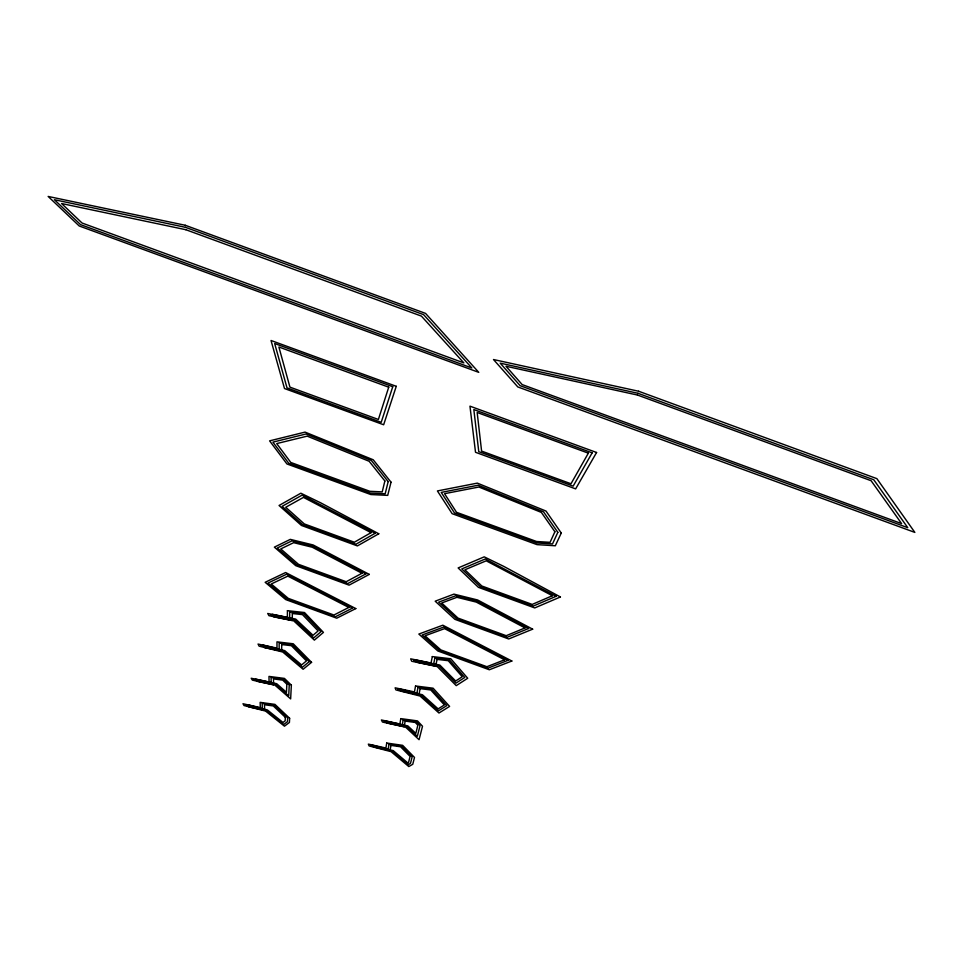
<?xml version="1.0" encoding="UTF-8"?>
<svg xmlns="http://www.w3.org/2000/svg" width="963" height="963" viewBox="0 0 963 963"><rect width="100%" height="100%" fill="white"/><g stroke="black" fill="none" stroke-linecap="round" stroke-linejoin="round"><path stroke-width="1.44" d="M281.702 644.536L281.678 651.036L264.199 647.485L262.995 645.054L284.747 650.639L301.6 664.939L306.463 660.907L291.38 645.692L281.702 644.536M287.431 610.674L287.359 617.476L267.714 613.479L268.942 615.682L293.607 620.762L314.371 640.13L323.448 632.402L304.489 612.528L287.431 610.674M289.707 611.986L289.622 618.92L270.507 615.032L294.582 619.979L313.745 637.891L320.968 631.716L303.562 613.503L289.707 611.986M292.343 613.515L292.234 620.581L273.745 616.826L272.336 614.274L295.713 619.089L313.035 635.279L318.103 630.921L302.49 614.623L292.343 613.515M285.325 717.303L285.168 720.818L282.99 722.467L267.389 709.96L247.515 704.699L248.659 706.782L264.608 710.225L264.488 704.735L273.299 705.951L285.325 717.303M286.842 684.163L286.468 692.289L276.658 683.682L255.412 679.035L256.736 681.214L273.54 684.837L273.492 678.927L282.689 680.119L286.842 684.163M287.636 717.82L287.443 721.696L283.784 724.465L266.414 710.562L245.625 705.145L262.297 708.84L262.165 703.459L274.19 705.109L287.636 717.82M289.261 684.693L288.719 695.84L275.647 684.404L253.775 679.625L271.145 683.381L271.084 677.579L283.628 679.204L289.261 684.693M289.634 718.278L289.418 722.455L284.458 726.186L265.583 711.079L244 705.542L243.001 703.736L260.299 707.636L260.154 702.352L274.949 704.386L289.634 718.278M291.356 685.162L290.645 698.897L274.78 685.03L252.366 680.131L251.211 678.253L269.074 682.117L268.99 676.411L284.434 678.409L291.356 685.162M386.717 743.039L385.922 748.046L368.323 744.11L369.094 745.916L391.11 751.67L408.806 766.56L412.754 764.285L414.511 757.448L402.642 745.338L386.717 743.039M388.98 744.303L388.149 749.407L370.996 745.567L392.254 751.116L408.324 764.658L410.479 763.406L412.128 756.894L401.535 746.108L388.98 744.303M390.93 745.386L390.075 750.574L373.295 746.819L372.633 745.266L393.241 750.646L407.903 763.009L408.517 762.648L410.069 756.424L400.584 746.782L390.93 745.386M400.813 718.615L399.874 724.007L381.408 719.975L382.443 722.045L405.616 727.173L419.061 739.704L422.516 726.246L417.461 720.89L400.813 718.615M403.16 719.939L402.185 725.44L384.273 721.528L406.819 726.511L417.328 736.31L420.024 725.681L416.281 721.732L403.16 719.939M405.182 721.082L404.171 726.68L386.765 722.876L385.874 721.082L407.867 725.933L415.823 733.373L417.858 725.199L415.27 722.467L405.182 721.082M415.547 685.981L414.451 691.915L395.107 687.811L395.889 689.917L420.037 696.032L438.972 713.017L449.601 706.409L433.109 688.196L415.547 685.981M418.002 687.401L416.859 693.444L397.996 689.448L421.325 695.346L438.526 710.802L446.796 705.626L431.857 689.159L418.002 687.401M420.109 688.629L418.929 694.78L400.5 690.856L399.826 689.039L422.444 694.756L438.129 708.876L444.376 704.952L430.774 689.977L420.109 688.629M432.315 656.585L431.027 663.025L410.647 658.824L411.707 661.256L437.274 666.601L456.233 685.632L467.717 678.253L450.78 658.752L432.315 656.585M434.867 658.09L433.531 664.663L413.777 660.582L438.647 665.77L455.944 683.152L464.78 677.446L449.432 659.799L434.867 658.09M437.07 659.378L435.685 666.071L416.473 662.099L415.571 659.992L439.838 665.06L455.68 681.01L462.252 676.748L448.264 660.702L437.07 659.378M384.875 480.982L382.227 491.888L369.888 491.299L290.778 462.457L276.706 443.582L307.185 436.143L369.154 461.277L384.875 480.982M388.173 481.62L385.176 493.766L370.394 493.044L288.719 463.263L272.902 442.125L306.053 433.988L371.345 460.47L388.173 481.62M391.026 482.174L387.716 495.379L370.827 494.549L286.938 463.961L269.604 440.861L305.054 432.11L373.235 459.772L391.026 482.174M388.727 387.186L378.387 419.459L289.935 387.138L278.885 347.005L388.727 387.186M392.76 386.717L381.204 422.312L287.01 387.884L274.672 343.514L392.76 386.717M396.262 386.307L383.647 424.767L284.494 388.534L271.024 340.481L396.262 386.307M554.893 531.769L550.066 542.325L536.584 541.507L456.522 512.304L444.533 493.682L478.9 487.025L541.362 512.424L554.893 531.769M557.842 532.346L552.509 543.914L536.788 542.963L454.488 512.942L441.235 492.406L478.166 485.22L543.505 511.786L557.842 532.346M561.26 533.021L555.326 545.768L537.029 544.637L452.141 513.676L437.407 490.937L477.323 483.125L545.997 511.052L561.26 533.021M588.345 453.164L570.999 483.763L481.596 451.093L477.166 412.489L588.345 453.164M592.149 452.851L573.154 486.134L478.767 451.647L473.832 409.564L592.149 452.851M596.579 452.49L575.633 488.879L475.517 452.285L469.956 406.157L596.579 452.49M309.207 661.665L302.406 667.275L283.664 651.373L260.901 645.655L279.174 649.471L279.162 643.103L292.379 644.668L309.207 661.665M311.579 662.327L303.116 669.273L282.737 652.023L259.107 646.161L258.048 644.066L276.995 648.123L276.971 641.852L293.246 643.778L311.579 662.327M371.068 532.647L354.348 542.217L304.32 523.932L285.722 507.284L303.465 497.377L371.068 532.647M375.197 533.249L355.973 544.203L302.767 524.751L282.147 506.321L302.057 495.151L375.197 533.249M378.772 533.779L357.381 545.913L301.431 525.449L279.053 505.491L300.841 493.212L320.45 502.698L378.772 533.779M361.98 573.262L346.186 581.736L298.506 564.33L280.751 548.922L293.679 542.663L312.265 547.237L361.98 573.262M365.904 573.876L347.751 583.566L297.025 565.052L277.32 547.971L291.861 540.893L312.722 546.021L365.904 573.876M369.298 574.405L349.1 585.143L295.761 565.666L274.359 547.14L290.308 539.364L313.119 544.962L369.298 574.405M348.823 607.436L333.932 615.02L288.31 598.384L271.229 583.987L287.841 576.127L348.823 607.436M352.566 608.05L335.449 616.729L286.926 599.034L267.967 583.084L286.637 574.201L352.566 608.05M355.804 608.58L336.749 618.198L285.722 599.588L265.15 582.302L285.602 572.528L355.804 608.58M552.389 595.724L532.202 604.415L481.801 585.986L464.912 569.771L486.207 560.815L552.389 595.724M556.108 596.29L533.37 606.04L480.224 586.611L461.771 568.928L485.292 558.985L556.108 596.29M560.418 596.964L534.73 607.93L478.406 587.334L458.135 567.941L484.22 556.855L503.697 566.352L560.418 596.964M525.04 627.924L506.201 635.7L458.039 618.114L441.68 603.007L456.919 597.301L476.264 602.092L525.04 627.924M528.567 628.502L507.357 637.217L456.57 618.667L438.671 602.164L455.535 595.832L476.878 601.105L528.567 628.502M532.659 629.164L508.693 638.975L454.861 619.317L435.18 601.189L453.934 594.123L477.6 599.973L532.659 629.164M504.6 659.787L486.905 666.721L440.849 649.917L425.02 635.797L444.569 628.634L504.6 659.787M507.958 660.353L488.036 668.129L439.453 650.41L422.155 634.99L443.762 627.045L507.958 660.353M511.847 661.015L489.336 669.767L437.852 650.988L418.833 634.063L442.836 625.204L511.847 661.015M185.269 225.27L48.15 196.44L79.219 225.98L478.767 372.356L425.55 313.396L185.269 225.27M185.51 227.328L54.385 199.726L80.519 224.608L471.858 367.986L423.624 314.66L185.51 227.328M185.799 229.7L61.596 203.53L82.048 223.019L463.841 362.907L421.409 316.105L185.799 229.7M638.625 391.243L493.501 359.536L517.817 386.945L914.85 532.407L876.86 478.635L638.625 391.243M638.012 393.289L500.206 363.147L520.152 385.682L907.76 527.688L873.778 479.767L638.012 393.289M637.494 395.047L505.984 366.253L522.163 384.574L901.609 523.607L871.118 480.73L637.494 395.047"/></g></svg>
